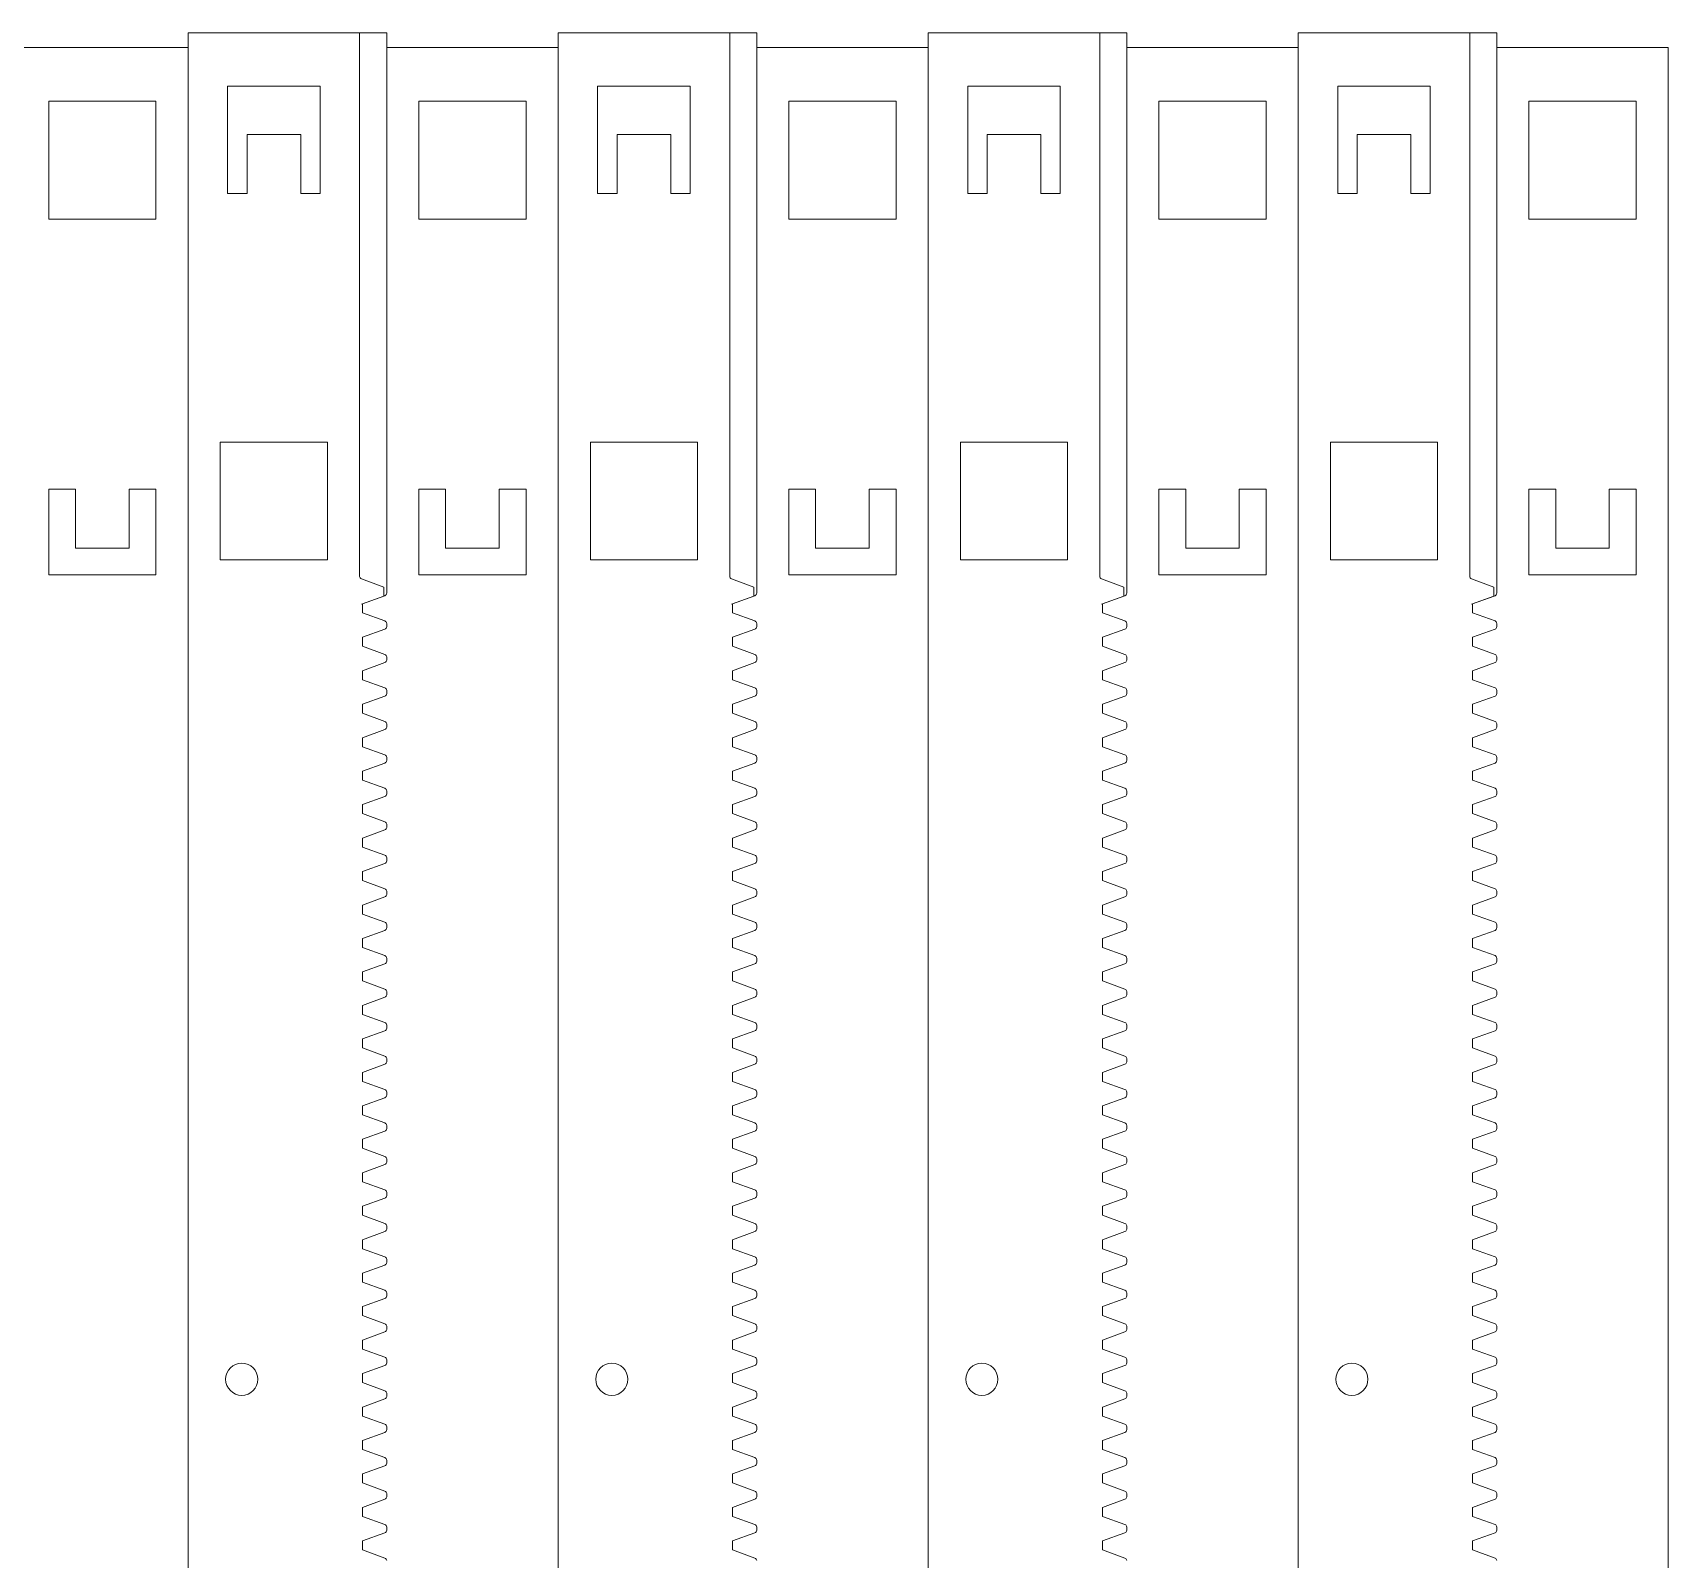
# Model space of a CAD drawing. Header units: millimetres. Extents: x -296 to 291, y -146 to 138.
# Drawn here: x 138.4 to 291, y -4.7 to 137.7 of the extents above; entities that cross this region are included whole.
import ezdxf

# ---------------------------------------------------------------- set-up
doc = ezdxf.new("R2010")
doc.units = ezdxf.units.MM
doc.header["$MEASUREMENT"] = 0
doc.layers.add('Layer 1', color=7, linetype='Continuous')

msp = doc.modelspace()

# ---------------------------------------------------------------- linework, layer by layer
at = {"layer": 'Layer 1', "color": 175, "lineweight": 18}
msp.add_lwpolyline([(136.9472, 136.3158), (152.9472, 136.3158), (152.9472, 137.7001), (171.4667, 137.7001), (171.4667, 136.3158), (187.4667, 136.3158), (187.4667, 137.7001), (205.9862, 137.7001), (205.9862, 136.3158), (221.9862, 136.3158), (221.9862, 137.7001), (240.5057, 137.7001), (240.5057, 136.3158), (256.5057, 136.3158), (256.5057, 137.7001), (275.0252, 137.7001), (275.0252, 136.3158), (291.0252, 136.3158), (291.0252, -145.9868)], dxfattribs=at)
at = {"layer": 'Layer 1', "color": 114, "lineweight": 9}
for points in [[(152.9472, -144.6025), (152.9472, 137.7001)], [(168.9472, 137.7001), (168.9472, 86.9643)], [(187.4667, -144.6025), (187.4667, 137.7001)], [(203.4667, 137.7001), (203.4667, 86.9643)], [(221.9862, -144.6025), (221.9862, 137.7001)], [(237.9862, 137.7001), (237.9862, 86.9643)], [(256.5057, -144.6025), (256.5057, 137.7001)], [(272.5057, 137.7001), (272.5057, 86.9643)], [(171.4667, 85.4034), (171.4667, 136.3158)], [(205.9862, 85.4034), (205.9862, 136.3158)], [(240.5057, 85.4034), (240.5057, 136.3158)], [(275.0252, 85.4034), (275.0252, 136.3158)], [(169.1118, 86.7294), (171.1972, 85.9703), (171.1972, 85.1274), (169.1117, 84.3684)], [(203.6313, 86.7294), (205.7167, 85.9703), (205.7167, 85.1274), (203.6312, 84.3684)], [(238.1508, 86.7294), (240.2362, 85.9703), (240.2362, 85.1274), (238.1507, 84.3684)], [(272.6703, 86.7294), (274.7557, 85.9703), (274.7557, 85.1274), (272.6702, 84.3684)], [(171.3022, 82.8075), (169.2167, 83.5666), (169.2167, 84.4094), (171.3022, 85.1685)], [(205.8217, 82.8075), (203.7362, 83.5666), (203.7362, 84.4094), (205.8217, 85.1685)], [(240.3412, 82.8075), (238.2557, 83.5666), (238.2557, 84.4094), (240.3412, 85.1685)], [(274.8607, 82.8075), (272.7752, 83.5666), (272.7752, 84.4094), (274.8607, 85.1685)], [(171.4667, 82.2806), (171.4667, 82.5726)], [(205.9862, 82.2806), (205.9862, 82.5726)], [(240.5057, 82.2806), (240.5057, 82.5726)], [(275.0252, 82.2806), (275.0252, 82.5726)], [(171.3022, 79.6847), (169.2167, 80.4438), (169.2167, 81.2866), (171.3022, 82.0457)], [(205.8217, 79.6847), (203.7362, 80.4438), (203.7362, 81.2866), (205.8217, 82.0457)], [(240.3412, 79.6847), (238.2557, 80.4438), (238.2557, 81.2866), (240.3412, 82.0457)], [(274.8607, 79.6847), (272.7752, 80.4438), (272.7752, 81.2866), (274.8607, 82.0457)], [(171.4667, 79.1578), (171.4667, 79.4498)], [(205.9862, 79.1578), (205.9862, 79.4498)], [(240.5057, 79.1578), (240.5057, 79.4498)], [(275.0252, 79.1578), (275.0252, 79.4498)], [(171.3022, 76.5619), (169.2167, 77.321), (169.2167, 78.1638), (171.3022, 78.9229)], [(205.8217, 76.5619), (203.7362, 77.321), (203.7362, 78.1638), (205.8217, 78.9229)], [(240.3412, 76.5619), (238.2557, 77.321), (238.2557, 78.1638), (240.3412, 78.9229)], [(274.8607, 76.5619), (272.7752, 77.321), (272.7752, 78.1638), (274.8607, 78.9229)], [(171.4667, 76.035), (171.4667, 76.327)], [(205.9862, 76.035), (205.9862, 76.327)], [(240.5057, 76.035), (240.5057, 76.327)], [(275.0252, 76.035), (275.0252, 76.327)], [(171.3022, 73.4391), (169.2167, 74.1981), (169.2167, 75.041), (171.3022, 75.8001)], [(205.8217, 73.4391), (203.7362, 74.1981), (203.7362, 75.041), (205.8217, 75.8001)], [(240.3412, 73.4391), (238.2557, 74.1981), (238.2557, 75.041), (240.3412, 75.8001)], [(274.8607, 73.4391), (272.7752, 74.1981), (272.7752, 75.041), (274.8607, 75.8001)], [(171.3022, 70.3163), (169.2167, 71.0753), (169.2167, 71.9182), (171.3022, 72.6773)], [(171.4667, 72.9122), (171.4667, 73.2042)], [(205.8217, 70.3163), (203.7362, 71.0753), (203.7362, 71.9182), (205.8217, 72.6773)], [(205.9862, 72.9122), (205.9862, 73.2042)], [(240.3412, 70.3163), (238.2557, 71.0753), (238.2557, 71.9182), (240.3412, 72.6773)], [(240.5057, 72.9122), (240.5057, 73.2042)], [(274.8607, 70.3163), (272.7752, 71.0753), (272.7752, 71.9182), (274.8607, 72.6773)], [(275.0252, 72.9122), (275.0252, 73.2042)], [(171.3022, 67.1935), (169.2167, 67.9525), (169.2167, 68.7954), (171.3022, 69.5545)], [(171.4667, 69.7894), (171.4667, 70.0814)], [(205.8217, 67.1935), (203.7362, 67.9525), (203.7362, 68.7954), (205.8217, 69.5545)], [(205.9862, 69.7894), (205.9862, 70.0814)], [(240.3412, 67.1935), (238.2557, 67.9525), (238.2557, 68.7954), (240.3412, 69.5545)], [(240.5057, 69.7894), (240.5057, 70.0814)], [(274.8607, 67.1935), (272.7752, 67.9525), (272.7752, 68.7954), (274.8607, 69.5545)], [(275.0252, 69.7894), (275.0252, 70.0814)], [(171.3022, 64.0707), (169.2167, 64.8297), (169.2167, 65.6726), (171.3022, 66.4316)], [(171.4667, 66.6666), (171.4667, 66.9585)], [(205.8217, 64.0707), (203.7362, 64.8297), (203.7362, 65.6726), (205.8217, 66.4316)], [(205.9862, 66.6666), (205.9862, 66.9585)], [(240.3412, 64.0707), (238.2557, 64.8297), (238.2557, 65.6726), (240.3412, 66.4316)], [(240.5057, 66.6666), (240.5057, 66.9585)], [(274.8607, 64.0707), (272.7752, 64.8297), (272.7752, 65.6726), (274.8607, 66.4316)], [(275.0252, 66.6666), (275.0252, 66.9585)], [(171.3022, 60.9479), (169.2167, 61.7069), (169.2167, 62.5498), (171.3022, 63.3088)], [(171.4667, 63.5438), (171.4667, 63.8357)], [(205.8217, 60.9479), (203.7362, 61.7069), (203.7362, 62.5498), (205.8217, 63.3088)], [(205.9862, 63.5438), (205.9862, 63.8357)], [(240.3412, 60.9479), (238.2557, 61.7069), (238.2557, 62.5498), (240.3412, 63.3088)], [(240.5057, 63.5438), (240.5057, 63.8357)], [(274.8607, 60.9479), (272.7752, 61.7069), (272.7752, 62.5498), (274.8607, 63.3088)], [(275.0252, 63.5438), (275.0252, 63.8357)], [(171.3022, 57.8251), (169.2167, 58.5841), (169.2167, 59.427), (171.3022, 60.186)], [(171.4667, 60.421), (171.4667, 60.7129)], [(205.8217, 57.8251), (203.7362, 58.5841), (203.7362, 59.427), (205.8217, 60.186)], [(205.9862, 60.421), (205.9862, 60.7129)], [(240.3412, 57.8251), (238.2557, 58.5841), (238.2557, 59.427), (240.3412, 60.186)], [(240.5057, 60.421), (240.5057, 60.7129)], [(274.8607, 57.8251), (272.7752, 58.5841), (272.7752, 59.427), (274.8607, 60.186)], [(275.0252, 60.421), (275.0252, 60.7129)], [(171.3022, 54.7022), (169.2167, 55.4613), (169.2167, 56.3042), (171.3022, 57.0632)], [(171.4667, 57.2981), (171.4667, 57.5901)], [(205.8217, 54.7022), (203.7362, 55.4613), (203.7362, 56.3042), (205.8217, 57.0632)], [(205.9862, 57.2981), (205.9862, 57.5901)], [(240.3412, 54.7022), (238.2557, 55.4613), (238.2557, 56.3042), (240.3412, 57.0632)], [(240.5057, 57.2981), (240.5057, 57.5901)], [(274.8607, 54.7022), (272.7752, 55.4613), (272.7752, 56.3042), (274.8607, 57.0632)], [(275.0252, 57.2981), (275.0252, 57.5901)], [(171.3022, 51.5794), (169.2167, 52.3385), (169.2167, 53.1814), (171.3022, 53.9404)], [(171.4667, 54.1753), (171.4667, 54.4673)], [(205.8217, 51.5794), (203.7362, 52.3385), (203.7362, 53.1814), (205.8217, 53.9404)], [(205.9862, 54.1753), (205.9862, 54.4673)], [(240.3412, 51.5794), (238.2557, 52.3385), (238.2557, 53.1814), (240.3412, 53.9404)], [(240.5057, 54.1753), (240.5057, 54.4673)], [(274.8607, 51.5794), (272.7752, 52.3385), (272.7752, 53.1814), (274.8607, 53.9404)], [(275.0252, 54.1753), (275.0252, 54.4673)], [(171.3022, 48.4566), (169.2167, 49.2157), (169.2167, 50.0585), (171.3022, 50.8176)], [(171.4667, 51.0525), (171.4667, 51.3445)], [(205.8217, 48.4566), (203.7362, 49.2157), (203.7362, 50.0585), (205.8217, 50.8176)], [(205.9862, 51.0525), (205.9862, 51.3445)], [(240.3412, 48.4566), (238.2557, 49.2157), (238.2557, 50.0585), (240.3412, 50.8176)], [(240.5057, 51.0525), (240.5057, 51.3445)], [(274.8607, 48.4566), (272.7752, 49.2157), (272.7752, 50.0585), (274.8607, 50.8176)], [(275.0252, 51.0525), (275.0252, 51.3445)], [(171.3022, 45.3338), (169.2167, 46.0929), (169.2167, 46.9357), (171.3022, 47.6948)], [(171.4667, 47.9297), (171.4667, 48.2217)], [(205.8217, 45.3338), (203.7362, 46.0929), (203.7362, 46.9357), (205.8217, 47.6948)], [(205.9862, 47.9297), (205.9862, 48.2217)], [(240.3412, 45.3338), (238.2557, 46.0929), (238.2557, 46.9357), (240.3412, 47.6948)], [(240.5057, 47.9297), (240.5057, 48.2217)], [(274.8607, 45.3338), (272.7752, 46.0929), (272.7752, 46.9357), (274.8607, 47.6948)], [(275.0252, 47.9297), (275.0252, 48.2217)], [(171.3022, 42.211), (169.2167, 42.9701), (169.2167, 43.8129), (171.3022, 44.572)], [(171.4667, 44.8069), (171.4667, 45.0989)], [(205.8217, 42.211), (203.7362, 42.9701), (203.7362, 43.8129), (205.8217, 44.572)], [(205.9862, 44.8069), (205.9862, 45.0989)], [(240.3412, 42.211), (238.2557, 42.9701), (238.2557, 43.8129), (240.3412, 44.572)], [(240.5057, 44.8069), (240.5057, 45.0989)], [(274.8607, 42.211), (272.7752, 42.9701), (272.7752, 43.8129), (274.8607, 44.572)], [(275.0252, 44.8069), (275.0252, 45.0989)], [(171.3022, 39.0882), (169.2167, 39.8473), (169.2167, 40.6901), (171.3022, 41.4492)], [(171.4667, 41.6841), (171.4667, 41.9761)], [(205.8217, 39.0882), (203.7362, 39.8473), (203.7362, 40.6901), (205.8217, 41.4492)], [(205.9862, 41.6841), (205.9862, 41.9761)], [(240.3412, 39.0882), (238.2557, 39.8473), (238.2557, 40.6901), (240.3412, 41.4492)], [(240.5057, 41.6841), (240.5057, 41.9761)], [(274.8607, 39.0882), (272.7752, 39.8473), (272.7752, 40.6901), (274.8607, 41.4492)], [(275.0252, 41.6841), (275.0252, 41.9761)], [(171.3022, 35.9654), (169.2167, 36.7245), (169.2167, 37.5673), (171.3022, 38.3264)], [(171.4667, 38.5613), (171.4667, 38.8533)], [(205.8217, 35.9654), (203.7362, 36.7245), (203.7362, 37.5673), (205.8217, 38.3264)], [(205.9862, 38.5613), (205.9862, 38.8533)], [(240.3412, 35.9654), (238.2557, 36.7245), (238.2557, 37.5673), (240.3412, 38.3264)], [(240.5057, 38.5613), (240.5057, 38.8533)], [(274.8607, 35.9654), (272.7752, 36.7245), (272.7752, 37.5673), (274.8607, 38.3264)], [(275.0252, 38.5613), (275.0252, 38.8533)], [(171.3022, 32.8426), (169.2167, 33.6017), (169.2167, 34.4445), (171.3022, 35.2036)], [(171.4667, 35.4385), (171.4667, 35.7305)], [(205.8217, 32.8426), (203.7362, 33.6017), (203.7362, 34.4445), (205.8217, 35.2036)], [(205.9862, 35.4385), (205.9862, 35.7305)], [(240.3412, 32.8426), (238.2557, 33.6017), (238.2557, 34.4445), (240.3412, 35.2036)], [(240.5057, 35.4385), (240.5057, 35.7305)], [(274.8607, 32.8426), (272.7752, 33.6017), (272.7752, 34.4445), (274.8607, 35.2036)], [(275.0252, 35.4385), (275.0252, 35.7305)], [(171.3022, 29.7198), (169.2167, 30.4788), (169.2167, 31.3217), (171.3022, 32.0808)], [(171.4667, 32.3157), (171.4667, 32.6077)], [(205.8217, 29.7198), (203.7362, 30.4788), (203.7362, 31.3217), (205.8217, 32.0808)], [(205.9862, 32.3157), (205.9862, 32.6077)], [(240.3412, 29.7198), (238.2557, 30.4788), (238.2557, 31.3217), (240.3412, 32.0808)], [(240.5057, 32.3157), (240.5057, 32.6077)], [(274.8607, 29.7198), (272.7752, 30.4788), (272.7752, 31.3217), (274.8607, 32.0808)], [(275.0252, 32.3157), (275.0252, 32.6077)], [(171.4667, 29.1929), (171.4667, 29.4849)], [(205.9862, 29.1929), (205.9862, 29.4849)], [(240.5057, 29.1929), (240.5057, 29.4849)], [(275.0252, 29.1929), (275.0252, 29.4849)], [(171.3022, 26.597), (169.2167, 27.356), (169.2167, 28.1989), (171.3022, 28.958)], [(205.8217, 26.597), (203.7362, 27.356), (203.7362, 28.1989), (205.8217, 28.958)], [(240.3412, 26.597), (238.2557, 27.356), (238.2557, 28.1989), (240.3412, 28.958)], [(274.8607, 26.597), (272.7752, 27.356), (272.7752, 28.1989), (274.8607, 28.958)], [(171.4667, 26.0701), (171.4667, 26.3621)], [(205.9862, 26.0701), (205.9862, 26.3621)], [(240.5057, 26.0701), (240.5057, 26.3621)], [(275.0252, 26.0701), (275.0252, 26.3621)], [(171.3022, 23.4742), (169.2167, 24.2332), (169.2167, 25.0761), (171.3022, 25.8352)], [(205.8217, 23.4742), (203.7362, 24.2332), (203.7362, 25.0761), (205.8217, 25.8352)], [(240.3412, 23.4742), (238.2557, 24.2332), (238.2557, 25.0761), (240.3412, 25.8352)], [(274.8607, 23.4742), (272.7752, 24.2332), (272.7752, 25.0761), (274.8607, 25.8352)], [(171.4667, 22.9473), (171.4667, 23.2392)], [(205.9862, 22.9473), (205.9862, 23.2392)], [(240.5057, 22.9473), (240.5057, 23.2392)], [(275.0252, 22.9473), (275.0252, 23.2392)], [(171.3022, 20.3514), (169.2167, 21.1104), (169.2167, 21.9533), (171.3022, 22.7123)], [(205.8217, 20.3514), (203.7362, 21.1104), (203.7362, 21.9533), (205.8217, 22.7123)], [(240.3412, 20.3514), (238.2557, 21.1104), (238.2557, 21.9533), (240.3412, 22.7123)], [(274.8607, 20.3514), (272.7752, 21.1104), (272.7752, 21.9533), (274.8607, 22.7123)], [(171.4667, 19.8245), (171.4667, 20.1164)], [(205.9862, 19.8245), (205.9862, 20.1164)], [(240.5057, 19.8245), (240.5057, 20.1164)], [(275.0252, 19.8245), (275.0252, 20.1164)], [(171.3022, 17.2286), (169.2167, 17.9876), (169.2167, 18.8305), (171.3022, 19.5895)], [(205.8217, 17.2286), (203.7362, 17.9876), (203.7362, 18.8305), (205.8217, 19.5895)], [(240.3412, 17.2286), (238.2557, 17.9876), (238.2557, 18.8305), (240.3412, 19.5895)], [(274.8607, 17.2286), (272.7752, 17.9876), (272.7752, 18.8305), (274.8607, 19.5895)], [(171.4667, 16.7017), (171.4667, 16.9936)], [(205.9862, 16.7017), (205.9862, 16.9936)], [(240.5057, 16.7017), (240.5057, 16.9936)], [(275.0252, 16.7017), (275.0252, 16.9936)], [(171.3022, 14.1058), (169.2167, 14.8648), (169.2167, 15.7077), (171.3022, 16.4667)], [(205.8217, 14.1058), (203.7362, 14.8648), (203.7362, 15.7077), (205.8217, 16.4667)], [(240.3412, 14.1058), (238.2557, 14.8648), (238.2557, 15.7077), (240.3412, 16.4667)], [(274.8607, 14.1058), (272.7752, 14.8648), (272.7752, 15.7077), (274.8607, 16.4667)], [(171.4667, 13.5788), (171.4667, 13.8708)], [(205.9862, 13.5788), (205.9862, 13.8708)], [(240.5057, 13.5788), (240.5057, 13.8708)], [(275.0252, 13.5788), (275.0252, 13.8708)], [(171.3022, 10.9829), (169.2167, 11.742), (169.2167, 12.5849), (171.3022, 13.3439)], [(205.8217, 10.9829), (203.7362, 11.742), (203.7362, 12.5849), (205.8217, 13.3439)], [(240.3412, 10.9829), (238.2557, 11.742), (238.2557, 12.5849), (240.3412, 13.3439)], [(274.8607, 10.9829), (272.7752, 11.742), (272.7752, 12.5849), (274.8607, 13.3439)], [(171.4667, 10.456), (171.4667, 10.748)], [(205.9862, 10.456), (205.9862, 10.748)], [(240.5057, 10.456), (240.5057, 10.748)], [(275.0252, 10.456), (275.0252, 10.748)], [(171.3022, 7.8601), (169.2167, 8.6192), (169.2167, 9.4621), (171.3022, 10.2211)], [(205.8217, 7.8601), (203.7362, 8.6192), (203.7362, 9.4621), (205.8217, 10.2211)], [(240.3412, 7.8601), (238.2557, 8.6192), (238.2557, 9.4621), (240.3412, 10.2211)], [(274.8607, 7.8601), (272.7752, 8.6192), (272.7752, 9.4621), (274.8607, 10.2211)], [(171.3022, 4.7373), (169.2167, 5.4964), (169.2167, 6.3392), (171.3022, 7.0983)], [(171.4667, 7.3332), (171.4667, 7.6252)], [(205.8217, 4.7373), (203.7362, 5.4964), (203.7362, 6.3392), (205.8217, 7.0983)], [(205.9862, 7.3332), (205.9862, 7.6252)], [(240.3412, 4.7373), (238.2557, 5.4964), (238.2557, 6.3392), (240.3412, 7.0983)], [(240.5057, 7.3332), (240.5057, 7.6252)], [(274.8607, 4.7373), (272.7752, 5.4964), (272.7752, 6.3392), (274.8607, 7.0983)], [(275.0252, 7.3332), (275.0252, 7.6252)], [(171.3022, 1.6145), (169.2167, 2.3736), (169.2167, 3.2164), (171.3022, 3.9755)], [(171.4667, 4.2104), (171.4667, 4.5024)], [(205.8217, 1.6145), (203.7362, 2.3736), (203.7362, 3.2164), (205.8217, 3.9755)], [(205.9862, 4.2104), (205.9862, 4.5024)], [(240.3412, 1.6145), (238.2557, 2.3736), (238.2557, 3.2164), (240.3412, 3.9755)], [(240.5057, 4.2104), (240.5057, 4.5024)], [(274.8607, 1.6145), (272.7752, 2.3736), (272.7752, 3.2164), (274.8607, 3.9755)], [(275.0252, 4.2104), (275.0252, 4.5024)], [(171.3022, -1.5083), (169.2167, -0.7492), (169.2167, 0.0936), (171.3022, 0.8527)], [(171.4667, 1.0876), (171.4667, 1.3796)], [(205.8217, -1.5083), (203.7362, -0.7492), (203.7362, 0.0936), (205.8217, 0.8527)], [(205.9862, 1.0876), (205.9862, 1.3796)], [(240.3412, -1.5083), (238.2557, -0.7492), (238.2557, 0.0936), (240.3412, 0.8527)], [(240.5057, 1.0876), (240.5057, 1.3796)], [(274.8607, -1.5083), (272.7752, -0.7492), (272.7752, 0.0936), (274.8607, 0.8527)], [(275.0252, 1.0876), (275.0252, 1.3796)], [(171.3022, -4.6311), (169.2167, -3.872), (169.2167, -3.0292), (171.3022, -2.2701)], [(171.4667, -2.0352), (171.4667, -1.7432)], [(205.8217, -4.6311), (203.7362, -3.872), (203.7362, -3.0292), (205.8217, -2.2701)], [(205.9862, -2.0352), (205.9862, -1.7432)], [(240.3412, -4.6311), (238.2557, -3.872), (238.2557, -3.0292), (240.3412, -2.2701)], [(240.5057, -2.0352), (240.5057, -1.7432)], [(274.8607, -4.6311), (272.7752, -3.872), (272.7752, -3.0292), (274.8607, -2.2701)], [(275.0252, -2.0352), (275.0252, -1.7432)]]:
    msp.add_lwpolyline(points, dxfattribs=at)
at = {"layer": 'Layer 1', "color": 240, "lineweight": 9}
for points in [[(139.9472, 131.316), (139.9472, 120.3127), (149.9472, 120.3127), (149.9472, 131.316), (139.9472, 131.316)], [(158.4472, 128.2003), (158.4472, 122.7003), (156.6278, 122.7003), (156.6278, 132.7003), (165.2667, 132.7003), (165.2667, 122.7003), (163.4472, 122.7003), (163.4472, 128.2003), (158.4472, 128.2003)], [(174.4667, 131.316), (174.4667, 120.3127), (184.4667, 120.3127), (184.4667, 131.316), (174.4667, 131.316)], [(192.9667, 128.2003), (192.9667, 122.7003), (191.1473, 122.7003), (191.1473, 132.7003), (199.7862, 132.7003), (199.7862, 122.7003), (197.9667, 122.7003), (197.9667, 128.2003), (192.9667, 128.2003)], [(208.9862, 131.316), (208.9862, 120.3127), (218.9862, 120.3127), (218.9862, 131.316), (208.9862, 131.316)], [(227.4862, 128.2003), (227.4862, 122.7003), (225.6668, 122.7003), (225.6668, 132.7003), (234.3057, 132.7003), (234.3057, 122.7003), (232.4862, 122.7003), (232.4862, 128.2003), (227.4862, 128.2003)], [(243.5057, 131.316), (243.5057, 120.3127), (253.5057, 120.3127), (253.5057, 131.316), (243.5057, 131.316)], [(262.0057, 128.2003), (262.0057, 122.7003), (260.1863, 122.7003), (260.1863, 132.7003), (268.8252, 132.7003), (268.8252, 122.7003), (267.0057, 122.7003), (267.0057, 128.2003), (262.0057, 128.2003)], [(278.0252, 131.316), (278.0252, 120.3127), (288.0252, 120.3127), (288.0252, 131.316), (278.0252, 131.316)], [(155.9472, 88.5029), (165.9472, 88.5029), (165.9472, 99.5029), (155.9472, 99.5029), (155.9472, 88.5029)], [(190.4667, 88.5029), (200.4667, 88.5029), (200.4667, 99.5029), (190.4667, 99.5029), (190.4667, 88.5029)], [(224.9862, 88.5029), (234.9862, 88.5029), (234.9862, 99.5029), (224.9862, 99.5029), (224.9862, 88.5029)], [(259.5057, 88.5029), (269.5057, 88.5029), (269.5057, 99.5029), (259.5057, 99.5029), (259.5057, 88.5029)], [(149.9472, 95.1153), (147.4472, 95.1153), (147.4472, 89.6153), (142.4472, 89.6153), (142.4472, 95.1153), (139.9472, 95.1153), (139.9472, 87.1153), (149.9472, 87.1153), (149.9472, 95.1153)], [(184.4667, 95.1153), (181.9667, 95.1153), (181.9667, 89.6153), (176.9667, 89.6153), (176.9667, 95.1153), (174.4667, 95.1153), (174.4667, 87.1153), (184.4667, 87.1153), (184.4667, 95.1153)], [(218.9862, 95.1153), (216.4862, 95.1153), (216.4862, 89.6153), (211.4862, 89.6153), (211.4862, 95.1153), (208.9862, 95.1153), (208.9862, 87.1153), (218.9862, 87.1153), (218.9862, 95.1153)], [(253.5057, 95.1153), (251.0057, 95.1153), (251.0057, 89.6153), (246.0057, 89.6153), (246.0057, 95.1153), (243.5057, 95.1153), (243.5057, 87.1153), (253.5057, 87.1153), (253.5057, 95.1153)], [(288.0252, 95.1153), (285.5252, 95.1153), (285.5252, 89.6153), (280.5252, 89.6153), (280.5252, 95.1153), (278.0252, 95.1153), (278.0252, 87.1153), (288.0252, 87.1153), (288.0252, 95.1153)]]:
    msp.add_lwpolyline(points, dxfattribs=at)
at = {"layer": 'Layer 1', "color": 114, "lineweight": 9}
for points in [[(168.9472, 86.9643), (168.9474, 86.8592), (169.0132, 86.7653), (169.1118, 86.7294)], [(203.4667, 86.9643), (203.4669, 86.8592), (203.5327, 86.7653), (203.6313, 86.7294)], [(237.9862, 86.9643), (237.9864, 86.8592), (238.0522, 86.7653), (238.1508, 86.7294)], [(272.5057, 86.9643), (272.5059, 86.8592), (272.5717, 86.7653), (272.6703, 86.7294)], [(171.3022, 85.1685), (171.4011, 85.2044), (171.4669, 85.2983), (171.4667, 85.4034)], [(205.8217, 85.1685), (205.9206, 85.2044), (205.9864, 85.2983), (205.9862, 85.4034)], [(240.3412, 85.1685), (240.4401, 85.2044), (240.5059, 85.2983), (240.5057, 85.4034)], [(274.8607, 85.1685), (274.9596, 85.2044), (275.0254, 85.2983), (275.0252, 85.4034)], [(171.4667, 82.5726), (171.4669, 82.6777), (171.4011, 82.7716), (171.3022, 82.8075)], [(205.9862, 82.5726), (205.9864, 82.6777), (205.9206, 82.7716), (205.8217, 82.8075)], [(240.5057, 82.5726), (240.5059, 82.6777), (240.4401, 82.7716), (240.3412, 82.8075)], [(275.0252, 82.5726), (275.0254, 82.6777), (274.9596, 82.7716), (274.8607, 82.8075)], [(171.3022, 82.0457), (171.4011, 82.0816), (171.4669, 82.1755), (171.4667, 82.2806)], [(205.8217, 82.0457), (205.9206, 82.0816), (205.9864, 82.1755), (205.9862, 82.2806)], [(240.3412, 82.0457), (240.4401, 82.0816), (240.5059, 82.1755), (240.5057, 82.2806)], [(274.8607, 82.0457), (274.9596, 82.0816), (275.0254, 82.1755), (275.0252, 82.2806)], [(171.4667, 79.4498), (171.4669, 79.5549), (171.4011, 79.6488), (171.3022, 79.6847)], [(205.9862, 79.4498), (205.9864, 79.5549), (205.9206, 79.6488), (205.8217, 79.6847)], [(240.5057, 79.4498), (240.5059, 79.5549), (240.4401, 79.6488), (240.3412, 79.6847)], [(275.0252, 79.4498), (275.0254, 79.5549), (274.9596, 79.6488), (274.8607, 79.6847)], [(171.3022, 78.9229), (171.4011, 78.9588), (171.4669, 79.0527), (171.4667, 79.1578)], [(205.8217, 78.9229), (205.9206, 78.9588), (205.9864, 79.0527), (205.9862, 79.1578)], [(240.3412, 78.9229), (240.4401, 78.9588), (240.5059, 79.0527), (240.5057, 79.1578)], [(274.8607, 78.9229), (274.9596, 78.9588), (275.0254, 79.0527), (275.0252, 79.1578)], [(171.4667, 76.327), (171.4669, 76.4321), (171.4011, 76.5259), (171.3022, 76.5619)], [(205.9862, 76.327), (205.9864, 76.4321), (205.9206, 76.5259), (205.8217, 76.5619)], [(240.5057, 76.327), (240.5059, 76.4321), (240.4401, 76.5259), (240.3412, 76.5619)], [(275.0252, 76.327), (275.0254, 76.4321), (274.9596, 76.5259), (274.8607, 76.5619)], [(171.3022, 75.8001), (171.4011, 75.836), (171.4669, 75.9299), (171.4667, 76.035)], [(205.8217, 75.8001), (205.9206, 75.836), (205.9864, 75.9299), (205.9862, 76.035)], [(240.3412, 75.8001), (240.4401, 75.836), (240.5059, 75.9299), (240.5057, 76.035)], [(274.8607, 75.8001), (274.9596, 75.836), (275.0254, 75.9299), (275.0252, 76.035)], [(171.4667, 73.2042), (171.4669, 73.3093), (171.4011, 73.4031), (171.3022, 73.4391)], [(205.9862, 73.2042), (205.9864, 73.3093), (205.9206, 73.4031), (205.8217, 73.4391)], [(240.5057, 73.2042), (240.5059, 73.3093), (240.4401, 73.4031), (240.3412, 73.4391)], [(275.0252, 73.2042), (275.0254, 73.3093), (274.9596, 73.4031), (274.8607, 73.4391)], [(171.3022, 72.6773), (171.4011, 72.7132), (171.4669, 72.8071), (171.4667, 72.9122)], [(205.8217, 72.6773), (205.9206, 72.7132), (205.9864, 72.8071), (205.9862, 72.9122)], [(240.3412, 72.6773), (240.4401, 72.7132), (240.5059, 72.8071), (240.5057, 72.9122)], [(274.8607, 72.6773), (274.9596, 72.7132), (275.0254, 72.8071), (275.0252, 72.9122)], [(171.4667, 70.0814), (171.4669, 70.1865), (171.4011, 70.2803), (171.3022, 70.3163)], [(205.9862, 70.0814), (205.9864, 70.1865), (205.9206, 70.2803), (205.8217, 70.3163)], [(240.5057, 70.0814), (240.5059, 70.1865), (240.4401, 70.2803), (240.3412, 70.3163)], [(275.0252, 70.0814), (275.0254, 70.1865), (274.9596, 70.2803), (274.8607, 70.3163)], [(171.3022, 69.5545), (171.4011, 69.5904), (171.4669, 69.6843), (171.4667, 69.7894)], [(205.8217, 69.5545), (205.9206, 69.5904), (205.9864, 69.6843), (205.9862, 69.7894)], [(240.3412, 69.5545), (240.4401, 69.5904), (240.5059, 69.6843), (240.5057, 69.7894)], [(274.8607, 69.5545), (274.9596, 69.5904), (275.0254, 69.6843), (275.0252, 69.7894)], [(171.4667, 66.9585), (171.4669, 67.0636), (171.4011, 67.1575), (171.3022, 67.1935)], [(205.9862, 66.9585), (205.9864, 67.0636), (205.9206, 67.1575), (205.8217, 67.1935)], [(240.5057, 66.9585), (240.5059, 67.0636), (240.4401, 67.1575), (240.3412, 67.1935)], [(275.0252, 66.9585), (275.0254, 67.0636), (274.9596, 67.1575), (274.8607, 67.1935)], [(171.3022, 66.4316), (171.4011, 66.4676), (171.4669, 66.5615), (171.4667, 66.6666)], [(205.8217, 66.4316), (205.9206, 66.4676), (205.9864, 66.5615), (205.9862, 66.6666)], [(240.3412, 66.4316), (240.4401, 66.4676), (240.5059, 66.5615), (240.5057, 66.6666)], [(274.8607, 66.4316), (274.9596, 66.4676), (275.0254, 66.5615), (275.0252, 66.6666)], [(171.4667, 63.8357), (171.4669, 63.9408), (171.4011, 64.0347), (171.3022, 64.0707)], [(171.3022, 63.3088), (171.4011, 63.3448), (171.4669, 63.4387), (171.4667, 63.5438)], [(205.9862, 63.8357), (205.9864, 63.9408), (205.9206, 64.0347), (205.8217, 64.0707)], [(205.8217, 63.3088), (205.9206, 63.3448), (205.9864, 63.4387), (205.9862, 63.5438)], [(240.5057, 63.8357), (240.5059, 63.9408), (240.4401, 64.0347), (240.3412, 64.0707)], [(240.3412, 63.3088), (240.4401, 63.3448), (240.5059, 63.4387), (240.5057, 63.5438)], [(275.0252, 63.8357), (275.0254, 63.9408), (274.9596, 64.0347), (274.8607, 64.0707)], [(274.8607, 63.3088), (274.9596, 63.3448), (275.0254, 63.4387), (275.0252, 63.5438)], [(171.4667, 60.7129), (171.4669, 60.818), (171.4011, 60.9119), (171.3022, 60.9479)], [(171.3022, 60.186), (171.4011, 60.222), (171.4669, 60.3159), (171.4667, 60.421)], [(205.9862, 60.7129), (205.9864, 60.818), (205.9206, 60.9119), (205.8217, 60.9479)], [(205.8217, 60.186), (205.9206, 60.222), (205.9864, 60.3159), (205.9862, 60.421)], [(240.5057, 60.7129), (240.5059, 60.818), (240.4401, 60.9119), (240.3412, 60.9479)], [(240.3412, 60.186), (240.4401, 60.222), (240.5059, 60.3159), (240.5057, 60.421)], [(275.0252, 60.7129), (275.0254, 60.818), (274.9596, 60.9119), (274.8607, 60.9479)], [(274.8607, 60.186), (274.9596, 60.222), (275.0254, 60.3159), (275.0252, 60.421)], [(171.4667, 57.5901), (171.4669, 57.6952), (171.4011, 57.7891), (171.3022, 57.8251)], [(171.3022, 57.0632), (171.4011, 57.0992), (171.4669, 57.193), (171.4667, 57.2981)], [(205.9862, 57.5901), (205.9864, 57.6952), (205.9206, 57.7891), (205.8217, 57.8251)], [(205.8217, 57.0632), (205.9206, 57.0992), (205.9864, 57.193), (205.9862, 57.2981)], [(240.5057, 57.5901), (240.5059, 57.6952), (240.4401, 57.7891), (240.3412, 57.8251)], [(240.3412, 57.0632), (240.4401, 57.0992), (240.5059, 57.193), (240.5057, 57.2981)], [(275.0252, 57.5901), (275.0254, 57.6952), (274.9596, 57.7891), (274.8607, 57.8251)], [(274.8607, 57.0632), (274.9596, 57.0992), (275.0254, 57.193), (275.0252, 57.2981)], [(171.4667, 54.4673), (171.4669, 54.5724), (171.4011, 54.6663), (171.3022, 54.7022)], [(171.3022, 53.9404), (171.4011, 53.9764), (171.4669, 54.0702), (171.4667, 54.1753)], [(205.9862, 54.4673), (205.9864, 54.5724), (205.9206, 54.6663), (205.8217, 54.7022)], [(205.8217, 53.9404), (205.9206, 53.9764), (205.9864, 54.0702), (205.9862, 54.1753)], [(240.5057, 54.4673), (240.5059, 54.5724), (240.4401, 54.6663), (240.3412, 54.7022)], [(240.3412, 53.9404), (240.4401, 53.9764), (240.5059, 54.0702), (240.5057, 54.1753)], [(275.0252, 54.4673), (275.0254, 54.5724), (274.9596, 54.6663), (274.8607, 54.7022)], [(274.8607, 53.9404), (274.9596, 53.9764), (275.0254, 54.0702), (275.0252, 54.1753)], [(171.4667, 51.3445), (171.4669, 51.4496), (171.4011, 51.5435), (171.3022, 51.5794)], [(171.3022, 50.8176), (171.4011, 50.8536), (171.4669, 50.9474), (171.4667, 51.0525)], [(205.9862, 51.3445), (205.9864, 51.4496), (205.9206, 51.5435), (205.8217, 51.5794)], [(205.8217, 50.8176), (205.9206, 50.8536), (205.9864, 50.9474), (205.9862, 51.0525)], [(240.5057, 51.3445), (240.5059, 51.4496), (240.4401, 51.5435), (240.3412, 51.5794)], [(240.3412, 50.8176), (240.4401, 50.8536), (240.5059, 50.9474), (240.5057, 51.0525)], [(275.0252, 51.3445), (275.0254, 51.4496), (274.9596, 51.5435), (274.8607, 51.5794)], [(274.8607, 50.8176), (274.9596, 50.8536), (275.0254, 50.9474), (275.0252, 51.0525)], [(171.4667, 48.2217), (171.4669, 48.3268), (171.4011, 48.4207), (171.3022, 48.4566)], [(171.3022, 47.6948), (171.4011, 47.7307), (171.4669, 47.8246), (171.4667, 47.9297)], [(205.9862, 48.2217), (205.9864, 48.3268), (205.9206, 48.4207), (205.8217, 48.4566)], [(205.8217, 47.6948), (205.9206, 47.7307), (205.9864, 47.8246), (205.9862, 47.9297)], [(240.5057, 48.2217), (240.5059, 48.3268), (240.4401, 48.4207), (240.3412, 48.4566)], [(240.3412, 47.6948), (240.4401, 47.7307), (240.5059, 47.8246), (240.5057, 47.9297)], [(275.0252, 48.2217), (275.0254, 48.3268), (274.9596, 48.4207), (274.8607, 48.4566)], [(274.8607, 47.6948), (274.9596, 47.7307), (275.0254, 47.8246), (275.0252, 47.9297)], [(171.4667, 45.0989), (171.4669, 45.204), (171.4011, 45.2979), (171.3022, 45.3338)], [(171.3022, 44.572), (171.4011, 44.6079), (171.4669, 44.7018), (171.4667, 44.8069)], [(205.9862, 45.0989), (205.9864, 45.204), (205.9206, 45.2979), (205.8217, 45.3338)], [(205.8217, 44.572), (205.9206, 44.6079), (205.9864, 44.7018), (205.9862, 44.8069)], [(240.5057, 45.0989), (240.5059, 45.204), (240.4401, 45.2979), (240.3412, 45.3338)], [(240.3412, 44.572), (240.4401, 44.6079), (240.5059, 44.7018), (240.5057, 44.8069)], [(275.0252, 45.0989), (275.0254, 45.204), (274.9596, 45.2979), (274.8607, 45.3338)], [(274.8607, 44.572), (274.9596, 44.6079), (275.0254, 44.7018), (275.0252, 44.8069)], [(171.4667, 41.9761), (171.4669, 42.0812), (171.4011, 42.1751), (171.3022, 42.211)], [(171.3022, 41.4492), (171.4011, 41.4851), (171.4669, 41.579), (171.4667, 41.6841)], [(205.9862, 41.9761), (205.9864, 42.0812), (205.9206, 42.1751), (205.8217, 42.211)], [(205.8217, 41.4492), (205.9206, 41.4851), (205.9864, 41.579), (205.9862, 41.6841)], [(240.5057, 41.9761), (240.5059, 42.0812), (240.4401, 42.1751), (240.3412, 42.211)], [(240.3412, 41.4492), (240.4401, 41.4851), (240.5059, 41.579), (240.5057, 41.6841)], [(275.0252, 41.9761), (275.0254, 42.0812), (274.9596, 42.1751), (274.8607, 42.211)], [(274.8607, 41.4492), (274.9596, 41.4851), (275.0254, 41.579), (275.0252, 41.6841)], [(171.4667, 38.8533), (171.4669, 38.9584), (171.4011, 39.0523), (171.3022, 39.0882)], [(171.3022, 38.3264), (171.4011, 38.3623), (171.4669, 38.4562), (171.4667, 38.5613)], [(205.9862, 38.8533), (205.9864, 38.9584), (205.9206, 39.0523), (205.8217, 39.0882)], [(205.8217, 38.3264), (205.9206, 38.3623), (205.9864, 38.4562), (205.9862, 38.5613)], [(240.5057, 38.8533), (240.5059, 38.9584), (240.4401, 39.0523), (240.3412, 39.0882)], [(240.3412, 38.3264), (240.4401, 38.3623), (240.5059, 38.4562), (240.5057, 38.5613)], [(275.0252, 38.8533), (275.0254, 38.9584), (274.9596, 39.0523), (274.8607, 39.0882)], [(274.8607, 38.3264), (274.9596, 38.3623), (275.0254, 38.4562), (275.0252, 38.5613)], [(171.4667, 35.7305), (171.4669, 35.8356), (171.4011, 35.9295), (171.3022, 35.9654)], [(171.3022, 35.2036), (171.4011, 35.2395), (171.4669, 35.3334), (171.4667, 35.4385)], [(205.9862, 35.7305), (205.9864, 35.8356), (205.9206, 35.9295), (205.8217, 35.9654)], [(205.8217, 35.2036), (205.9206, 35.2395), (205.9864, 35.3334), (205.9862, 35.4385)], [(240.5057, 35.7305), (240.5059, 35.8356), (240.4401, 35.9295), (240.3412, 35.9654)], [(240.3412, 35.2036), (240.4401, 35.2395), (240.5059, 35.3334), (240.5057, 35.4385)], [(275.0252, 35.7305), (275.0254, 35.8356), (274.9596, 35.9295), (274.8607, 35.9654)], [(274.8607, 35.2036), (274.9596, 35.2395), (275.0254, 35.3334), (275.0252, 35.4385)], [(171.4667, 32.6077), (171.4669, 32.7128), (171.4011, 32.8066), (171.3022, 32.8426)], [(171.3022, 32.0808), (171.4011, 32.1167), (171.4669, 32.2106), (171.4667, 32.3157)], [(205.9862, 32.6077), (205.9864, 32.7128), (205.9206, 32.8066), (205.8217, 32.8426)], [(205.8217, 32.0808), (205.9206, 32.1167), (205.9864, 32.2106), (205.9862, 32.3157)], [(240.5057, 32.6077), (240.5059, 32.7128), (240.4401, 32.8066), (240.3412, 32.8426)], [(240.3412, 32.0808), (240.4401, 32.1167), (240.5059, 32.2106), (240.5057, 32.3157)], [(275.0252, 32.6077), (275.0254, 32.7128), (274.9596, 32.8066), (274.8607, 32.8426)], [(274.8607, 32.0808), (274.9596, 32.1167), (275.0254, 32.2106), (275.0252, 32.3157)], [(171.4667, 29.4849), (171.4669, 29.59), (171.4011, 29.6838), (171.3022, 29.7198)], [(171.3022, 28.958), (171.4011, 28.9939), (171.4669, 29.0878), (171.4667, 29.1929)], [(205.9862, 29.4849), (205.9864, 29.59), (205.9206, 29.6838), (205.8217, 29.7198)], [(205.8217, 28.958), (205.9206, 28.9939), (205.9864, 29.0878), (205.9862, 29.1929)], [(240.5057, 29.4849), (240.5059, 29.59), (240.4401, 29.6838), (240.3412, 29.7198)], [(240.3412, 28.958), (240.4401, 28.9939), (240.5059, 29.0878), (240.5057, 29.1929)], [(275.0252, 29.4849), (275.0254, 29.59), (274.9596, 29.6838), (274.8607, 29.7198)], [(274.8607, 28.958), (274.9596, 28.9939), (275.0254, 29.0878), (275.0252, 29.1929)], [(171.4667, 26.3621), (171.4669, 26.4672), (171.4011, 26.561), (171.3022, 26.597)], [(171.3022, 25.8352), (171.4011, 25.8711), (171.4669, 25.965), (171.4667, 26.0701)], [(205.9862, 26.3621), (205.9864, 26.4672), (205.9206, 26.561), (205.8217, 26.597)], [(205.8217, 25.8352), (205.9206, 25.8711), (205.9864, 25.965), (205.9862, 26.0701)], [(240.5057, 26.3621), (240.5059, 26.4672), (240.4401, 26.561), (240.3412, 26.597)], [(240.3412, 25.8352), (240.4401, 25.8711), (240.5059, 25.965), (240.5057, 26.0701)], [(275.0252, 26.3621), (275.0254, 26.4672), (274.9596, 26.561), (274.8607, 26.597)], [(274.8607, 25.8352), (274.9596, 25.8711), (275.0254, 25.965), (275.0252, 26.0701)], [(171.4667, 23.2392), (171.4669, 23.3443), (171.4011, 23.4382), (171.3022, 23.4742)], [(171.3022, 22.7123), (171.4011, 22.7483), (171.4669, 22.8422), (171.4667, 22.9473)], [(205.9862, 23.2392), (205.9864, 23.3443), (205.9206, 23.4382), (205.8217, 23.4742)], [(205.8217, 22.7123), (205.9206, 22.7483), (205.9864, 22.8422), (205.9862, 22.9473)], [(240.5057, 23.2392), (240.5059, 23.3443), (240.4401, 23.4382), (240.3412, 23.4742)], [(240.3412, 22.7123), (240.4401, 22.7483), (240.5059, 22.8422), (240.5057, 22.9473)], [(275.0252, 23.2392), (275.0254, 23.3443), (274.9596, 23.4382), (274.8607, 23.4742)], [(274.8607, 22.7123), (274.9596, 22.7483), (275.0254, 22.8422), (275.0252, 22.9473)], [(171.4667, 20.1164), (171.4669, 20.2215), (171.4011, 20.3154), (171.3022, 20.3514)], [(205.9862, 20.1164), (205.9864, 20.2215), (205.9206, 20.3154), (205.8217, 20.3514)], [(240.5057, 20.1164), (240.5059, 20.2215), (240.4401, 20.3154), (240.3412, 20.3514)], [(275.0252, 20.1164), (275.0254, 20.2215), (274.9596, 20.3154), (274.8607, 20.3514)], [(171.3022, 19.5895), (171.4011, 19.6255), (171.4669, 19.7194), (171.4667, 19.8245)], [(205.8217, 19.5895), (205.9206, 19.6255), (205.9864, 19.7194), (205.9862, 19.8245)], [(240.3412, 19.5895), (240.4401, 19.6255), (240.5059, 19.7194), (240.5057, 19.8245)], [(274.8607, 19.5895), (274.9596, 19.6255), (275.0254, 19.7194), (275.0252, 19.8245)], [(171.4667, 16.9936), (171.4669, 17.0987), (171.4011, 17.1926), (171.3022, 17.2286)], [(205.9862, 16.9936), (205.9864, 17.0987), (205.9206, 17.1926), (205.8217, 17.2286)], [(240.5057, 16.9936), (240.5059, 17.0987), (240.4401, 17.1926), (240.3412, 17.2286)], [(275.0252, 16.9936), (275.0254, 17.0987), (274.9596, 17.1926), (274.8607, 17.2286)], [(171.3022, 16.4667), (171.4011, 16.5027), (171.4669, 16.5966), (171.4667, 16.7017)], [(205.8217, 16.4667), (205.9206, 16.5027), (205.9864, 16.5966), (205.9862, 16.7017)], [(240.3412, 16.4667), (240.4401, 16.5027), (240.5059, 16.5966), (240.5057, 16.7017)], [(274.8607, 16.4667), (274.9596, 16.5027), (275.0254, 16.5966), (275.0252, 16.7017)], [(171.4667, 13.8708), (171.4669, 13.9759), (171.4011, 14.0698), (171.3022, 14.1058)], [(205.9862, 13.8708), (205.9864, 13.9759), (205.9206, 14.0698), (205.8217, 14.1058)], [(240.5057, 13.8708), (240.5059, 13.9759), (240.4401, 14.0698), (240.3412, 14.1058)], [(275.0252, 13.8708), (275.0254, 13.9759), (274.9596, 14.0698), (274.8607, 14.1058)], [(171.3022, 13.3439), (171.4011, 13.3799), (171.4669, 13.4737), (171.4667, 13.5788)], [(205.8217, 13.3439), (205.9206, 13.3799), (205.9864, 13.4737), (205.9862, 13.5788)], [(240.3412, 13.3439), (240.4401, 13.3799), (240.5059, 13.4737), (240.5057, 13.5788)], [(274.8607, 13.3439), (274.9596, 13.3799), (275.0254, 13.4737), (275.0252, 13.5788)], [(171.4667, 10.748), (171.4669, 10.8531), (171.4011, 10.947), (171.3022, 10.9829)], [(205.9862, 10.748), (205.9864, 10.8531), (205.9206, 10.947), (205.8217, 10.9829)], [(240.5057, 10.748), (240.5059, 10.8531), (240.4401, 10.947), (240.3412, 10.9829)], [(275.0252, 10.748), (275.0254, 10.8531), (274.9596, 10.947), (274.8607, 10.9829)], [(171.3022, 10.2211), (171.4011, 10.2571), (171.4669, 10.3509), (171.4667, 10.456)], [(205.8217, 10.2211), (205.9206, 10.2571), (205.9864, 10.3509), (205.9862, 10.456)], [(240.3412, 10.2211), (240.4401, 10.2571), (240.5059, 10.3509), (240.5057, 10.456)], [(274.8607, 10.2211), (274.9596, 10.2571), (275.0254, 10.3509), (275.0252, 10.456)], [(171.4667, 7.6252), (171.4669, 7.7303), (171.4011, 7.8242), (171.3022, 7.8601)], [(205.9862, 7.6252), (205.9864, 7.7303), (205.9206, 7.8242), (205.8217, 7.8601)], [(240.5057, 7.6252), (240.5059, 7.7303), (240.4401, 7.8242), (240.3412, 7.8601)], [(275.0252, 7.6252), (275.0254, 7.7303), (274.9596, 7.8242), (274.8607, 7.8601)], [(171.3022, 7.0983), (171.4011, 7.1343), (171.4669, 7.2281), (171.4667, 7.3332)], [(205.8217, 7.0983), (205.9206, 7.1343), (205.9864, 7.2281), (205.9862, 7.3332)], [(240.3412, 7.0983), (240.4401, 7.1343), (240.5059, 7.2281), (240.5057, 7.3332)], [(274.8607, 7.0983), (274.9596, 7.1343), (275.0254, 7.2281), (275.0252, 7.3332)], [(171.4667, 4.5024), (171.4669, 4.6075), (171.4011, 4.7014), (171.3022, 4.7373)], [(205.9862, 4.5024), (205.9864, 4.6075), (205.9206, 4.7014), (205.8217, 4.7373)], [(240.5057, 4.5024), (240.5059, 4.6075), (240.4401, 4.7014), (240.3412, 4.7373)], [(275.0252, 4.5024), (275.0254, 4.6075), (274.9596, 4.7014), (274.8607, 4.7373)], [(171.3022, 3.9755), (171.4011, 4.0114), (171.4669, 4.1053), (171.4667, 4.2104)], [(205.8217, 3.9755), (205.9206, 4.0114), (205.9864, 4.1053), (205.9862, 4.2104)], [(240.3412, 3.9755), (240.4401, 4.0114), (240.5059, 4.1053), (240.5057, 4.2104)], [(274.8607, 3.9755), (274.9596, 4.0114), (275.0254, 4.1053), (275.0252, 4.2104)], [(171.4667, 1.3796), (171.4669, 1.4847), (171.4011, 1.5786), (171.3022, 1.6145)], [(205.9862, 1.3796), (205.9864, 1.4847), (205.9206, 1.5786), (205.8217, 1.6145)], [(240.5057, 1.3796), (240.5059, 1.4847), (240.4401, 1.5786), (240.3412, 1.6145)], [(275.0252, 1.3796), (275.0254, 1.4847), (274.9596, 1.5786), (274.8607, 1.6145)], [(171.3022, 0.8527), (171.4011, 0.8886), (171.4669, 0.9825), (171.4667, 1.0876)], [(205.8217, 0.8527), (205.9206, 0.8886), (205.9864, 0.9825), (205.9862, 1.0876)], [(240.3412, 0.8527), (240.4401, 0.8886), (240.5059, 0.9825), (240.5057, 1.0876)], [(274.8607, 0.8527), (274.9596, 0.8886), (275.0254, 0.9825), (275.0252, 1.0876)], [(171.4667, -1.7432), (171.4669, -1.6381), (171.4011, -1.5442), (171.3022, -1.5083)], [(205.9862, -1.7432), (205.9864, -1.6381), (205.9206, -1.5442), (205.8217, -1.5083)], [(240.5057, -1.7432), (240.5059, -1.6381), (240.4401, -1.5442), (240.3412, -1.5083)], [(275.0252, -1.7432), (275.0254, -1.6381), (274.9596, -1.5442), (274.8607, -1.5083)], [(171.3022, -2.2701), (171.4011, -2.2342), (171.4669, -2.1403), (171.4667, -2.0352)], [(205.8217, -2.2701), (205.9206, -2.2342), (205.9864, -2.1403), (205.9862, -2.0352)], [(240.3412, -2.2701), (240.4401, -2.2342), (240.5059, -2.1403), (240.5057, -2.0352)], [(274.8607, -2.2701), (274.9596, -2.2342), (275.0254, -2.1403), (275.0252, -2.0352)], [(171.4667, -4.866), (171.4669, -4.7609), (171.4011, -4.667), (171.3022, -4.6311)], [(205.9862, -4.866), (205.9864, -4.7609), (205.9206, -4.667), (205.8217, -4.6311)], [(240.5057, -4.866), (240.5059, -4.7609), (240.4401, -4.667), (240.3412, -4.6311)], [(275.0252, -4.866), (275.0254, -4.7609), (274.9596, -4.667), (274.8607, -4.6311)]]:
    msp.add_open_spline(points, degree=3, dxfattribs=at)
at = {"layer": 'Layer 1', "color": 240, "lineweight": 9}
for points in [[(157.9473, 13.5481), (157.1189, 13.5481), (156.4474, 12.8765), (156.4474, 12.0481), (156.4474, 11.2196), (157.1189, 10.5481), (157.9473, 10.5481), (158.7759, 10.5481), (159.4473, 11.2196), (159.4473, 12.0481), (159.4473, 12.8765), (158.7759, 13.5481), (157.9473, 13.5481)], [(192.4668, 13.5481), (191.6384, 13.5481), (190.9669, 12.8765), (190.9669, 12.0481), (190.9669, 11.2196), (191.6384, 10.5481), (192.4668, 10.5481), (193.2954, 10.5481), (193.9668, 11.2196), (193.9668, 12.0481), (193.9668, 12.8765), (193.2954, 13.5481), (192.4668, 13.5481)], [(226.9863, 13.5481), (226.1579, 13.5481), (225.4864, 12.8765), (225.4864, 12.0481), (225.4864, 11.2196), (226.1579, 10.5481), (226.9863, 10.5481), (227.8149, 10.5481), (228.4863, 11.2196), (228.4863, 12.0481), (228.4863, 12.8765), (227.8149, 13.5481), (226.9863, 13.5481)], [(261.5058, 13.5481), (260.6774, 13.5481), (260.0059, 12.8765), (260.0059, 12.0481), (260.0059, 11.2196), (260.6774, 10.5481), (261.5058, 10.5481), (262.3344, 10.5481), (263.0058, 11.2196), (263.0058, 12.0481), (263.0058, 12.8765), (262.3344, 13.5481), (261.5058, 13.5481)]]:
    msp.add_open_spline(points, degree=3, knots=[0, 0, 0, 0, 1, 1, 1, 2, 2, 2, 3, 3, 3, 4, 4, 4, 4], dxfattribs=at)

doc.saveas('drawing.dxf')
